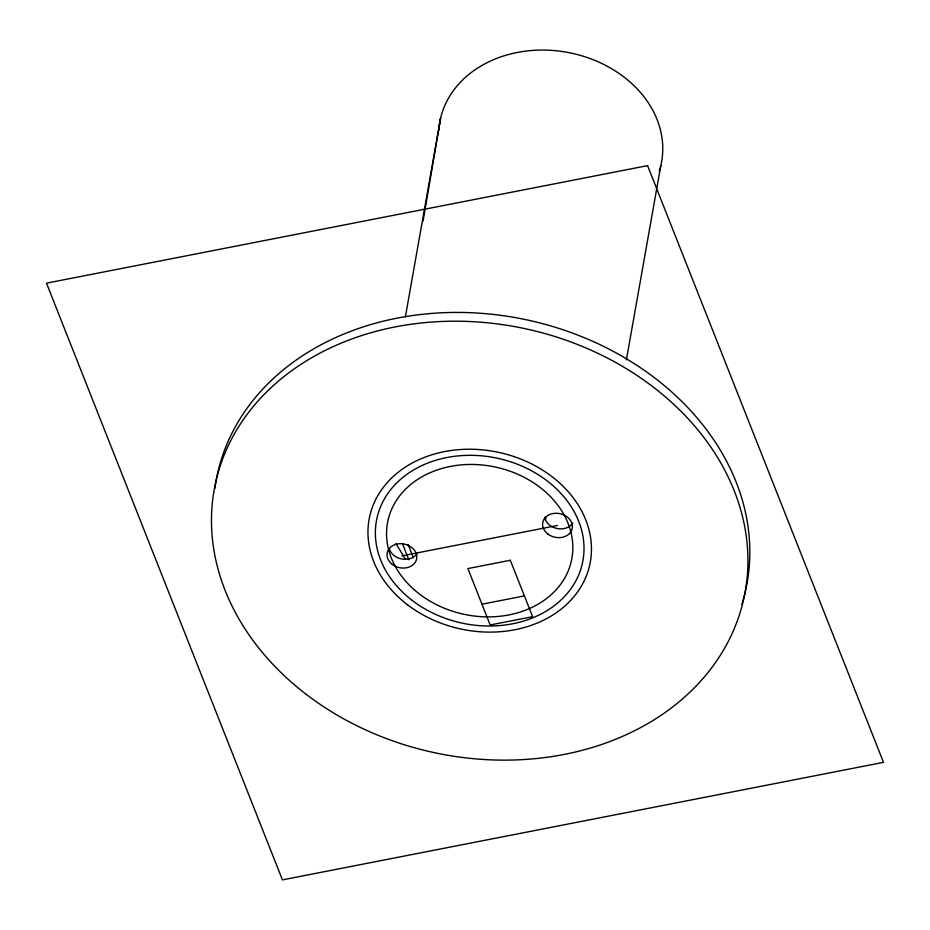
<?xml version="1.0" encoding="UTF-8"?>
<svg xmlns="http://www.w3.org/2000/svg" width="930" height="930" viewBox="0 0 930 930"><rect width="100%" height="100%" fill="white"/><g stroke="black" fill="none" stroke-linecap="round" stroke-linejoin="round"><path stroke-width="1.4" d="M423.069 221.142L440.588 118.273L405.364 316.944M545.41 520.068L545.91 517.278M626.367 359.922L660.823 165.54M401.911 555.884L557.489 525.462M481.961 604.198L524.392 595.898M405.48 559.349L396.017 543.643M408.096 544.364L413.397 557.768M402.492 543.748L408.851 559.837M438.786 130.444A112.67 91.105 10.1 0 1 567.637 52.394A112.67 91.105 10.1 0 1 659.254 171.225M572.706 523.125A15.02 12.043 12.2 0 1 556.954 528.484A15.02 12.043 12.2 0 1 544.62 517.243M417.128 553.548A15.02 12.043 12.2 0 1 402.074 559.035A15.02 12.043 12.2 0 1 389.31 548.793M214.923 488.378A270.398 216.795 12.2 0 1 528.566 320.246A270.398 216.795 12.2 0 1 741.873 604.244M647.571 165.633L46.5 283.162L282.429 879.885L883.5 762.356L647.571 165.633M510.303 560.279L467.883 568.567L490.18 624.972L532.611 616.683L510.303 560.279M392.286 564.417A15.02 12.043 12.2 0 0 416.582 559.139A15.02 12.043 12.2 0 0 396.889 544.073A15.02 12.043 12.2 0 0 392.286 564.417M547.851 534.006A15.02 12.043 12.2 0 0 572.148 528.728A15.02 12.043 12.2 0 0 552.455 513.651A15.02 12.043 12.2 0 0 547.851 534.006M407.456 604.733A112.67 90.338 12.2 0 0 589.678 565.149A112.67 90.338 12.2 0 0 441.971 452.131A112.67 90.338 12.2 0 0 407.456 604.733M414.059 589.585A93.884 75.272 12.2 0 0 569.741 566.823A93.884 75.272 12.2 0 0 455.293 465.605A93.884 75.272 12.2 0 0 414.059 589.585M412.269 600.466A105.16 84.305 12.2 0 0 582.343 563.522A105.16 84.305 12.2 0 0 444.494 458.025A105.16 84.305 12.2 0 0 412.269 600.466M306.319 694.419A270.398 216.795 12.2 0 0 743.64 599.42A270.398 216.795 12.2 0 0 389.159 328.162A270.398 216.795 12.2 0 0 306.319 694.419"/></g></svg>
